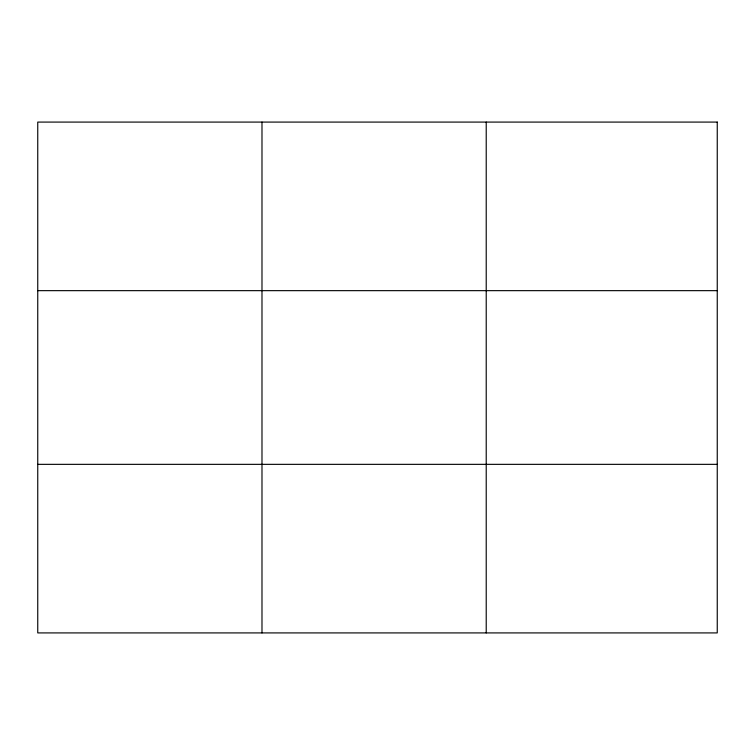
<?xml version="1.0" encoding="UTF-8"?>
<svg xmlns="http://www.w3.org/2000/svg" width="755" height="755" viewBox="0 0 755 755"><rect width="100%" height="100%" fill="white"/><g stroke="black" fill="none" stroke-linecap="round" stroke-linejoin="round"><path stroke-width="1.13" d="M261.985 632.916L261.985 122.084M486.22 632.916L486.22 122.084M37.75 290.656L717.25 290.656M37.75 464.344L717.25 464.344M717.25 122.084L717.25 632.916L37.75 632.916L37.75 122.084L717.25 122.084"/></g></svg>
